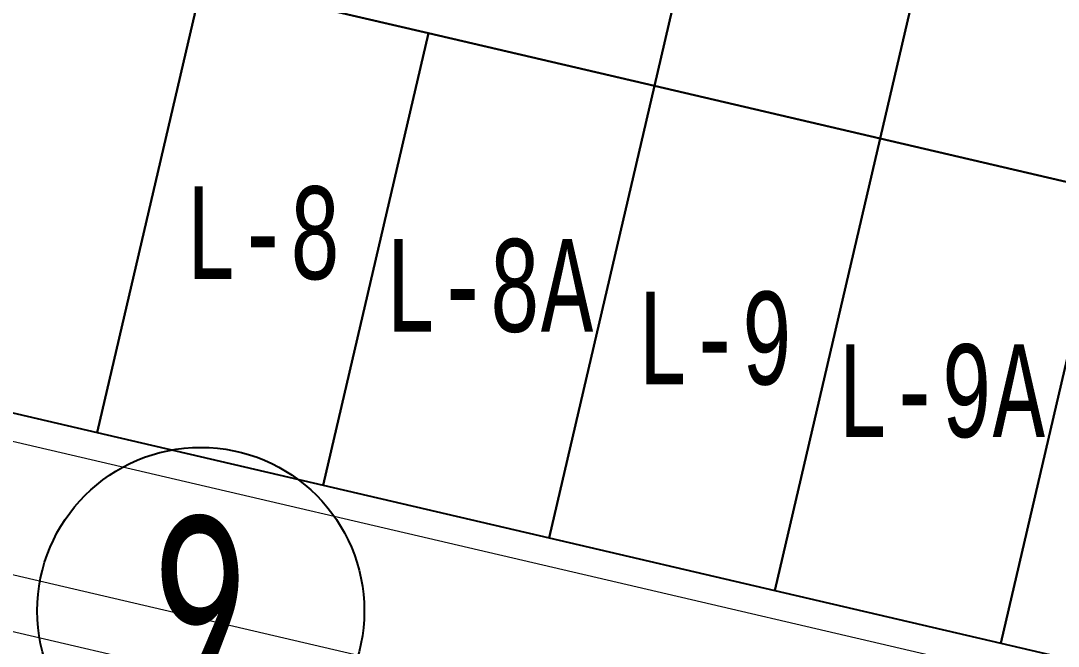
# Model space of a CAD drawing. Header units: millimetres. Extents: x 474016 to 477875, y 2288607 to 2292200.
# Drawn here: x 474153.9 to 474209.8, y 2289201.3 to 2289235 of the extents above; entities that cross this region are included whole.
import ezdxf
from ezdxf.enums import TextEntityAlignment as Align

# ---------------------------------------------------------------- set-up
doc = ezdxf.new("R2010")
doc.units = ezdxf.units.MM
doc.header["$LTSCALE"] = 50
for name, color, linetype, lineweight in [('BANQUETA', 251, 'Continuous', 5), ('JARDINES', 98, 'Continuous', 13), ('LOTES', 6, 'Continuous', 15), ('NO DE MZ', 3, 'Continuous', 18), ('vialidad', 5, 'Continuous', 13)]:
    doc.layers.add(name, color=color, linetype=linetype, lineweight=lineweight)
doc.layers.add('CVL_LOTIF', color=1, linetype='Continuous')
doc.layers.add('MZ Y LT', color=7, linetype='Continuous', lineweight=13, true_color=0x0d2bf2)
doc.styles.add('Legend', font='calibri.ttf')
doc.styles.add('MONOTXT4', font='MONOTXT4.shx', dxfattribs={"width": 0.55})
doc.styles.get("Standard").update_dxf_attribs({"font": 'arial.ttf'})

msp = doc.modelspace()

# ---------------------------------------------------------------- linework, layer by layer
at = {"color": 3}
msp.add_circle((474163.563, 2289203.212), 8.813, dxfattribs=at)
at = {"layer": 'BANQUETA'}
msp.add_lwpolyline([(474108.951, 2289222.72), (474230.689, 2289194.35, 0.414214), (474233.091, 2289195.844), (474244.212, 2289243.565, 0.414214), (474242.718, 2289245.966), (474120.98, 2289274.337)], format="xyb", dxfattribs=at)
at = {"layer": 'CVL_LOTIF'}
for points in [[(474193.682, 2289255.854), (474169.335, 2289261.528), (474163.661, 2289237.18), (474175.835, 2289234.343), (474188.008, 2289231.506)], [(474205.856, 2289253.017), (474193.682, 2289255.854), (474188.008, 2289231.506), (474200.182, 2289228.669)], [(474218.03, 2289250.18), (474205.856, 2289253.017), (474200.182, 2289228.669), (474212.356, 2289225.832)], [(474163.661, 2289237.18), (474139.313, 2289242.855), (474133.639, 2289218.507), (474157.987, 2289212.833)], [(474175.835, 2289234.343), (474163.661, 2289237.18), (474157.987, 2289212.833), (474170.16, 2289209.996)], [(474188.008, 2289231.506), (474175.835, 2289234.343), (474170.16, 2289209.996), (474182.334, 2289207.159)], [(474200.182, 2289228.669), (474188.008, 2289231.506), (474182.334, 2289207.159), (474194.508, 2289204.322)], [(474212.356, 2289225.832), (474200.182, 2289228.669), (474194.508, 2289204.322), (474206.682, 2289201.485)], [(474236.703, 2289220.158), (474212.356, 2289225.832), (474206.682, 2289201.485), (474231.029, 2289195.81)]]:
    msp.add_lwpolyline(points, close=True, dxfattribs=at)
at = {"layer": 'JARDINES'}
msp.add_lwpolyline([(474229.1, 2289187.532, -0.388075), (474228.419, 2289184.611), (474118.368, 2289210.258, -0.386646), (474119.049, 2289213.179)], format="xyb", close=True, dxfattribs=at)
at = {"layer": 'LOTES'}
for p, q in [((474188.008, 2289231.506), (474193.682, 2289255.854)), ((474200.182, 2289228.669), (474205.856, 2289253.017)), ((474157.987, 2289212.833), (474163.661, 2289237.18)), ((474170.16, 2289209.996), (474175.835, 2289234.343)), ((474182.334, 2289207.159), (474188.008, 2289231.506)), ((474194.508, 2289204.322), (474200.182, 2289228.669)), ((474206.682, 2289201.485), (474212.356, 2289225.832))]:
    msp.add_line(p, q, dxfattribs=at)

# ---------------------------------------------------------------- texts
at = {"layer": 'MZ Y LT', "lineweight": 13, "style": 'MONOTXT4', "width": 0.65}
for s, p in [('L-8', (474166.911, 2289223.588)), ('L-8A', (474179.084, 2289220.751)), ('L-9', (474191.258, 2289217.914)), ('L-9A', (474203.432, 2289215.077))]:
    msp.add_text(s, height=5, dxfattribs=at).set_placement(p, align=Align.MIDDLE)
at = {"layer": 'NO DE MZ', "lineweight": 9, "style": 'Legend', "width": 0.65}
msp.add_text('9', height=10, rotation=2.7155, dxfattribs=at).set_placement((474163.459, 2289203.382), align=Align.MIDDLE)
at = {"layer": 'vialidad', "color": 5, "width": 0.75}
msp.add_text('PALMA DE GUANO', height=6, rotation=346.1813, dxfattribs=at).set_placement((474171.107, 2289192.12), align=Align.MIDDLE)

doc.saveas('drawing.dxf')
